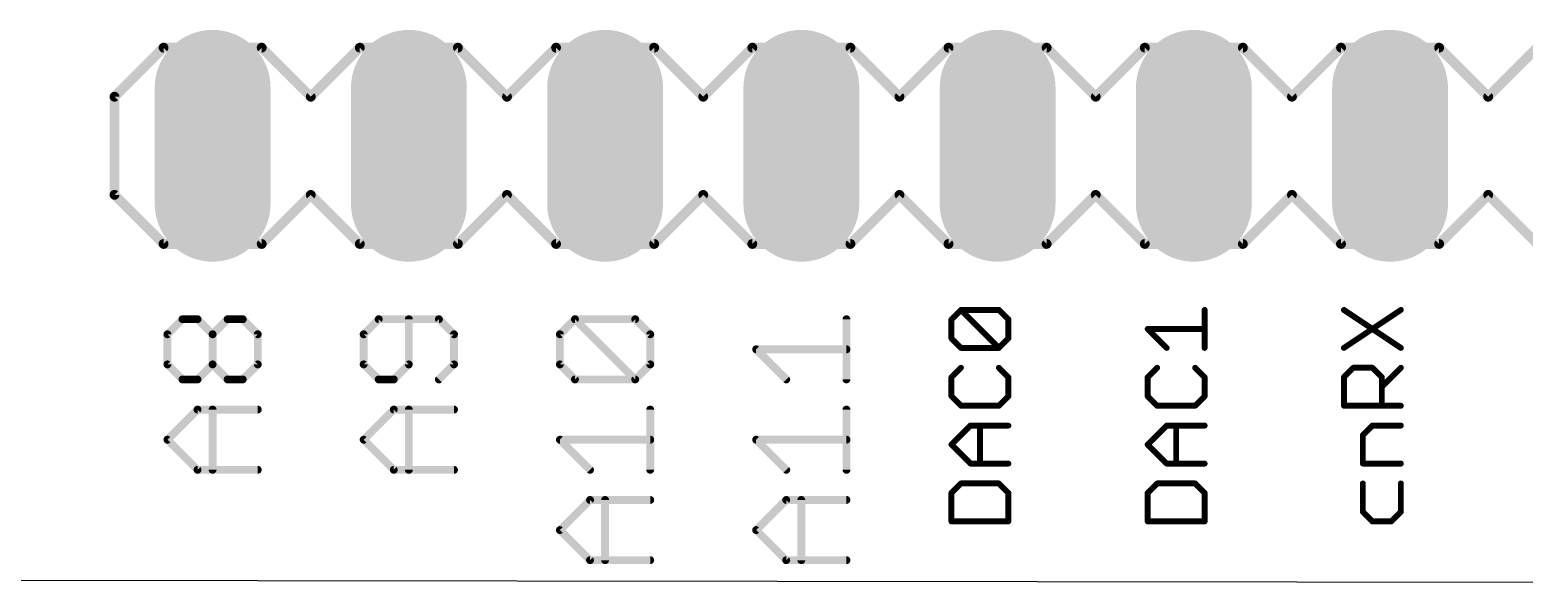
# Model space of a CAD drawing. Extents: x 6 to 93.4, y 7 to 66.
# Drawn here: x 62.4 to 81.75, y 7.04 to 14.2 of the extents above; entities that cross this region are included whole.
import ezdxf

# ---------------------------------------------------------------- set-up
doc = ezdxf.new("R2010")
doc.units = 0
for name, color, linetype in [('17', 82, 'CONTINUOUS'), ('20', 7, 'CONTINUOUS'), ('21', 7, 'CONTINUOUS')]:
    doc.layers.add(name, color=color, linetype=linetype)

# ---------------------------------------------------------------- blocks, each defined once
blk = doc.blocks.new('RECT')
blk.add_solid([(-0.5, -0.5), (0.5, -0.5), (-0.5, 0.5), (0.5, 0.5)])
blk = doc.blocks.new('LONGP100')
at = {"const_width": 1}
blk.add_lwpolyline([(-0.5, 0), (0.5, 0)], dxfattribs=at)
at = {"const_width": 0.5}
for points in [[(-0.5, 0.25, 1), (-0.5, -0.25)], [(0.5, -0.25, 1), (0.5, 0.25)]]:
    blk.add_lwpolyline(points, format="xyb", dxfattribs=at)

msp = doc.modelspace()

# ---------------------------------------------------------------- linework, layer by layer
at = {"layer": '20'}
msp.add_line((5.952, 7.147), (93.354, 7.041), dxfattribs=at)
at = {"layer": '21'}
for points, const_width in [([(63.5, 13.335), (64.135, 13.97)], 0.127), ([(64.135, 13.97), (65.405, 13.97)], 0.127), ([(65.405, 13.97), (66.04, 13.335)], 0.127), ([(66.04, 13.335), (66.675, 13.97)], 0.127), ([(66.675, 13.97), (67.945, 13.97)], 0.127), ([(67.945, 13.97), (68.58, 13.335)], 0.127), ([(68.58, 13.335), (69.215, 13.97)], 0.127), ([(69.215, 13.97), (70.485, 13.97)], 0.127), ([(70.485, 13.97), (71.12, 13.335)], 0.127), ([(71.12, 13.335), (71.755, 13.97)], 0.127), ([(71.755, 13.97), (73.025, 13.97)], 0.127), ([(73.025, 13.97), (73.66, 13.335)], 0.127), ([(73.66, 13.335), (74.295, 13.97)], 0.127), ([(74.295, 13.97), (75.565, 13.97)], 0.127), ([(75.565, 13.97), (76.2, 13.335)], 0.127), ([(76.2, 13.335), (76.835, 13.97)], 0.127), ([(76.835, 13.97), (78.105, 13.97)], 0.127), ([(78.105, 13.97), (78.74, 13.335)], 0.127), ([(78.74, 13.335), (79.375, 13.97)], 0.127), ([(79.375, 13.97), (80.645, 13.97)], 0.127), ([(80.645, 13.97), (81.28, 13.335)], 0.127), ([(81.28, 13.335), (81.915, 13.97)], 0.127), ([(63.5, 12.065), (63.5, 13.335)], 0.127), ([(64.135, 11.43), (63.5, 12.065)], 0.127), ([(66.04, 12.065), (65.405, 11.43)], 0.127), ([(66.675, 11.43), (66.04, 12.065)], 0.127), ([(68.58, 12.065), (67.945, 11.43)], 0.127), ([(69.215, 11.43), (68.58, 12.065)], 0.127), ([(71.12, 12.065), (70.485, 11.43)], 0.127), ([(71.755, 11.43), (71.12, 12.065)], 0.127), ([(73.66, 12.065), (73.025, 11.43)], 0.127), ([(74.295, 11.43), (73.66, 12.065)], 0.127), ([(76.2, 12.065), (75.565, 11.43)], 0.127), ([(76.835, 11.43), (76.2, 12.065)], 0.127), ([(78.74, 12.065), (78.105, 11.43)], 0.127), ([(79.375, 11.43), (78.74, 12.065)], 0.127), ([(81.28, 12.065), (80.645, 11.43)], 0.127), ([(81.915, 11.43), (81.28, 12.065)], 0.127), ([(65.405, 11.43), (64.135, 11.43)], 0.127), ([(67.945, 11.43), (66.675, 11.43)], 0.127), ([(70.485, 11.43), (69.215, 11.43)], 0.127), ([(73.025, 11.43), (71.755, 11.43)], 0.127), ([(75.565, 11.43), (74.295, 11.43)], 0.127), ([(78.105, 11.43), (76.835, 11.43)], 0.127), ([(80.645, 11.43), (79.375, 11.43)], 0.127), ([(64.1848, 10.2611), (64.3797, 10.456)], 0.1016), ([(64.3797, 10.456), (64.5746, 10.456)], 0.1016), ([(64.5746, 10.456), (64.7695, 10.2611)], 0.1016), ([(64.7695, 10.2611), (64.9644, 10.456)], 0.1016), ([(64.9644, 10.456), (65.1593, 10.456)], 0.1016), ([(65.1593, 10.456), (65.3542, 10.2611)], 0.1016), ([(66.9197, 10.456), (66.7248, 10.2611)], 0.1016), ([(67.6993, 10.456), (66.9197, 10.456)], 0.1016), ([(67.3095, 9.8713), (67.3095, 10.456)], 0.1016), ([(67.8942, 10.2611), (67.6993, 10.456)], 0.1016), ([(69.2648, 10.2611), (69.4597, 10.456)], 0.1016), ([(69.4597, 10.456), (70.2393, 10.456)], 0.1016), ([(70.2393, 9.6764), (69.4597, 10.456)], 0.1016), ([(70.2393, 10.456), (70.4342, 10.2611)], 0.1016), ([(72.9742, 9.6764), (72.9742, 10.456)], 0.1016), ([(74.3325, 10.4533), (74.4553, 10.5762)], 0.0762), ([(74.3325, 10.2076), (74.3325, 10.4533)], 0.0762), ([(74.4553, 10.5762), (74.9468, 10.5762)], 0.0762), ([(74.9468, 10.0847), (74.4553, 10.5762)], 0.0762), ([(74.9468, 10.5762), (75.0697, 10.4533)], 0.0762), ([(75.0697, 10.4533), (75.0697, 10.2076)], 0.0762), ([(77.6097, 10.0847), (77.6097, 10.5762)], 0.0762), ([(79.4125, 10.0847), (80.1497, 10.5762)], 0.0762), ([(79.4125, 10.5762), (80.1497, 10.0847)], 0.0762), ([(64.1848, 9.8713), (64.1848, 10.2611)], 0.1016), ([(64.7695, 9.8713), (64.7695, 10.2611)], 0.1016), ([(65.3542, 10.2611), (65.3542, 9.8713)], 0.1016), ([(66.7248, 10.2611), (66.7248, 9.8713)], 0.1016), ([(67.8942, 9.8713), (67.8942, 10.2611)], 0.1016), ([(69.2648, 9.8713), (69.2648, 10.2611)], 0.1016), ([(70.4342, 10.2611), (70.4342, 9.8713)], 0.1016), ([(77.1182, 10.0847), (76.8725, 10.3304)], 0.0762), ([(76.8725, 10.3304), (77.6097, 10.3304)], 0.0762), ([(72.1946, 9.6764), (71.8048, 10.0662)], 0.1016), ([(71.8048, 10.0662), (72.9742, 10.0662)], 0.1016), ([(74.4553, 10.0847), (74.3325, 10.2076)], 0.0762), ([(74.9468, 10.0847), (74.4553, 10.0847)], 0.0762), ([(75.0697, 10.2076), (74.9468, 10.0847)], 0.0762), ([(64.3797, 9.6764), (64.1848, 9.8713)], 0.1016), ([(64.7695, 9.8713), (64.5746, 9.6764)], 0.1016), ([(64.9644, 9.6764), (64.7695, 9.8713)], 0.1016), ([(65.3542, 9.8713), (65.1593, 9.6764)], 0.1016), ([(66.7248, 9.8713), (66.9197, 9.6764)], 0.1016), ([(67.1146, 9.6764), (67.3095, 9.8713)], 0.1016), ([(67.6993, 9.6764), (67.8942, 9.8713)], 0.1016), ([(69.4597, 9.6764), (69.2648, 9.8713)], 0.1016), ([(70.4342, 9.8713), (70.2393, 9.6764)], 0.1016), ([(74.4553, 9.8278), (74.3325, 9.7049)], 0.0762), ([(75.0697, 9.7049), (74.9468, 9.8278)], 0.0762), ([(76.9953, 9.8278), (76.8725, 9.7049)], 0.0762), ([(77.6097, 9.7049), (77.4868, 9.8278)], 0.0762), ([(79.4125, 9.7049), (79.5353, 9.8278)], 0.0762), ([(79.5353, 9.8278), (79.7811, 9.8278)], 0.0762), ([(79.7811, 9.8278), (79.904, 9.7049)], 0.0762), ([(79.904, 9.582), (80.1497, 9.8278)], 0.0762), ([(64.5746, 9.6764), (64.3797, 9.6764)], 0.1016), ([(65.1593, 9.6764), (64.9644, 9.6764)], 0.1016), ([(66.9197, 9.6764), (67.1146, 9.6764)], 0.1016), ([(70.2393, 9.6764), (69.4597, 9.6764)], 0.1016), ([(74.3325, 9.7049), (74.3325, 9.4591)], 0.0762), ([(75.0697, 9.4591), (75.0697, 9.7049)], 0.0762), ([(76.8725, 9.7049), (76.8725, 9.4591)], 0.0762), ([(77.6097, 9.4591), (77.6097, 9.7049)], 0.0762), ([(79.4125, 9.3363), (79.4125, 9.7049)], 0.0762), ([(79.904, 9.7049), (79.904, 9.3363)], 0.0762), ([(74.3325, 9.4591), (74.4553, 9.3363)], 0.0762), ([(74.9468, 9.3363), (75.0697, 9.4591)], 0.0762), ([(76.8725, 9.4591), (76.9953, 9.3363)], 0.0762), ([(77.4868, 9.3363), (77.6097, 9.4591)], 0.0762), ([(64.1848, 8.8968), (64.5746, 9.2866)], 0.1016), ([(64.5746, 9.2866), (65.3542, 9.2866)], 0.1016), ([(64.7695, 8.507), (64.7695, 9.2866)], 0.1016), ([(66.7248, 8.8968), (67.1146, 9.2866)], 0.1016), ([(67.1146, 9.2866), (67.8942, 9.2866)], 0.1016), ([(67.3095, 8.507), (67.3095, 9.2866)], 0.1016), ([(70.4342, 8.507), (70.4342, 9.2866)], 0.1016), ([(72.9742, 8.507), (72.9742, 9.2866)], 0.1016), ([(74.4553, 9.3363), (74.9468, 9.3363)], 0.0762), ([(76.9953, 9.3363), (77.4868, 9.3363)], 0.0762), ([(80.1497, 9.3363), (79.4125, 9.3363)], 0.0762), ([(74.3325, 8.8336), (74.5782, 9.0793)], 0.0762), ([(74.5782, 9.0793), (75.0697, 9.0793)], 0.0762), ([(74.7011, 8.5879), (74.7011, 9.0793)], 0.0762), ([(76.8725, 8.8336), (77.1182, 9.0793)], 0.0762), ([(77.1182, 9.0793), (77.6097, 9.0793)], 0.0762), ([(77.2411, 8.5879), (77.2411, 9.0793)], 0.0762), ([(79.6582, 8.9565), (79.7811, 9.0793)], 0.0762), ([(79.7811, 9.0793), (80.1497, 9.0793)], 0.0762), ([(64.5746, 8.507), (64.1848, 8.8968)], 0.1016), ([(67.1146, 8.507), (66.7248, 8.8968)], 0.1016), ([(69.6546, 8.507), (69.2648, 8.8968)], 0.1016), ([(69.2648, 8.8968), (70.4342, 8.8968)], 0.1016), ([(72.1946, 8.507), (71.8048, 8.8968)], 0.1016), ([(71.8048, 8.8968), (72.9742, 8.8968)], 0.1016), ([(79.6582, 8.5879), (79.6582, 8.9565)], 0.0762), ([(74.5782, 8.5879), (74.3325, 8.8336)], 0.0762), ([(77.1182, 8.5879), (76.8725, 8.8336)], 0.0762), ([(65.3542, 8.507), (64.5746, 8.507)], 0.1016), ([(67.8942, 8.507), (67.1146, 8.507)], 0.1016), ([(75.0697, 8.5879), (74.5782, 8.5879)], 0.0762), ([(77.6097, 8.5879), (77.1182, 8.5879)], 0.0762), ([(80.1497, 8.5879), (79.6582, 8.5879)], 0.0762), ([(74.4553, 8.3309), (74.3325, 8.2081)], 0.0762), ([(74.9468, 8.3309), (74.4553, 8.3309)], 0.0762), ([(75.0697, 8.2081), (74.9468, 8.3309)], 0.0762), ([(76.9953, 8.3309), (76.8725, 8.2081)], 0.0762), ([(77.4868, 8.3309), (76.9953, 8.3309)], 0.0762), ([(77.6097, 8.2081), (77.4868, 8.3309)], 0.0762), ([(79.6582, 8.3309), (79.6582, 7.9623)], 0.0762), ([(80.1497, 7.9623), (80.1497, 8.3309)], 0.0762), ([(69.2648, 7.7274), (69.6546, 8.1172)], 0.1016), ([(69.6546, 8.1172), (70.4342, 8.1172)], 0.1016), ([(69.8495, 7.3376), (69.8495, 8.1172)], 0.1016), ([(71.8048, 7.7274), (72.1946, 8.1172)], 0.1016), ([(72.1946, 8.1172), (72.9742, 8.1172)], 0.1016), ([(72.3895, 7.3376), (72.3895, 8.1172)], 0.1016), ([(74.3325, 8.2081), (74.3325, 7.8394)], 0.0762), ([(75.0697, 7.8394), (75.0697, 8.2081)], 0.0762), ([(76.8725, 8.2081), (76.8725, 7.8394)], 0.0762), ([(77.6097, 7.8394), (77.6097, 8.2081)], 0.0762), ([(79.6582, 7.9623), (79.7811, 7.8394)], 0.0762), ([(80.0268, 7.8394), (80.1497, 7.9623)], 0.0762), ([(69.6546, 7.3376), (69.2648, 7.7274)], 0.1016), ([(72.1946, 7.3376), (71.8048, 7.7274)], 0.1016), ([(74.3325, 7.8394), (75.0697, 7.8394)], 0.0762), ([(76.8725, 7.8394), (77.6097, 7.8394)], 0.0762), ([(79.7811, 7.8394), (80.0268, 7.8394)], 0.0762), ([(70.4342, 7.3376), (69.6546, 7.3376)], 0.1016), ([(72.9742, 7.3376), (72.1946, 7.3376)], 0.1016)]:
    msp.add_lwpolyline(points, dxfattribs=dict(at, const_width=const_width))
for points, const_width in [([(64.135, 14.0018, 1), (64.135, 13.9383)], 0.0635), ([(64.1575, 13.9475, 1), (64.1125, 13.9925)], 0.0635), ([(65.4275, 13.9925, 1), (65.3825, 13.9475)], 0.0635), ([(65.405, 13.9383, 1), (65.405, 14.0018)], 0.0635), ([(66.675, 14.0018, 1), (66.675, 13.9383)], 0.0635), ([(66.6975, 13.9475, 1), (66.6525, 13.9925)], 0.0635), ([(67.9675, 13.9925, 1), (67.9225, 13.9475)], 0.0635), ([(67.945, 13.9383, 1), (67.945, 14.0018)], 0.0635), ([(69.215, 14.0018, 1), (69.215, 13.9383)], 0.0635), ([(69.2375, 13.9475, 1), (69.1925, 13.9925)], 0.0635), ([(70.5075, 13.9925, 1), (70.4625, 13.9475)], 0.0635), ([(70.485, 13.9383, 1), (70.485, 14.0018)], 0.0635), ([(71.755, 14.0018, 1), (71.755, 13.9383)], 0.0635), ([(71.7775, 13.9475, 1), (71.7325, 13.9925)], 0.0635), ([(73.0475, 13.9925, 1), (73.0025, 13.9475)], 0.0635), ([(73.025, 13.9383, 1), (73.025, 14.0018)], 0.0635), ([(74.295, 14.0018, 1), (74.295, 13.9383)], 0.0635), ([(74.3175, 13.9475, 1), (74.2725, 13.9925)], 0.0635), ([(75.5875, 13.9925, 1), (75.5425, 13.9475)], 0.0635), ([(75.565, 13.9383, 1), (75.565, 14.0018)], 0.0635), ([(76.835, 14.0018, 1), (76.835, 13.9383)], 0.0635), ([(76.8575, 13.9475, 1), (76.8125, 13.9925)], 0.0635), ([(78.1275, 13.9925, 1), (78.0825, 13.9475)], 0.0635), ([(78.105, 13.9383, 1), (78.105, 14.0018)], 0.0635), ([(79.375, 14.0018, 1), (79.375, 13.9383)], 0.0635), ([(79.3975, 13.9475, 1), (79.3525, 13.9925)], 0.0635), ([(80.6675, 13.9925, 1), (80.6225, 13.9475)], 0.0635), ([(80.645, 13.9383, 1), (80.645, 14.0018)], 0.0635), ([(63.4775, 13.3575, 1), (63.5225, 13.3125)], 0.0635), ([(63.5318, 13.335, 1), (63.4682, 13.335)], 0.0635), ([(66.0175, 13.3575, 1), (66.0625, 13.3125)], 0.0635), ([(66.0175, 13.3125, 1), (66.0625, 13.3575)], 0.0635), ([(68.5575, 13.3575, 1), (68.6025, 13.3125)], 0.0635), ([(68.5575, 13.3125, 1), (68.6025, 13.3575)], 0.0635), ([(71.0975, 13.3575, 1), (71.1425, 13.3125)], 0.0635), ([(71.0975, 13.3125, 1), (71.1425, 13.3575)], 0.0635), ([(73.6375, 13.3575, 1), (73.6825, 13.3125)], 0.0635), ([(73.6375, 13.3125, 1), (73.6825, 13.3575)], 0.0635), ([(76.1775, 13.3575, 1), (76.2225, 13.3125)], 0.0635), ([(76.1775, 13.3125, 1), (76.2225, 13.3575)], 0.0635), ([(78.7175, 13.3575, 1), (78.7625, 13.3125)], 0.0635), ([(78.7175, 13.3125, 1), (78.7625, 13.3575)], 0.0635), ([(81.2575, 13.3575, 1), (81.3025, 13.3125)], 0.0635), ([(81.2575, 13.3125, 1), (81.3025, 13.3575)], 0.0635), ([(63.5225, 12.0875, 1), (63.4775, 12.0425)], 0.0635), ([(63.4682, 12.065, 1), (63.5318, 12.065)], 0.0635), ([(66.0625, 12.0875, 1), (66.0175, 12.0425)], 0.0635), ([(66.0625, 12.0425, 1), (66.0175, 12.0875)], 0.0635), ([(68.6025, 12.0875, 1), (68.5575, 12.0425)], 0.0635), ([(68.6025, 12.0425, 1), (68.5575, 12.0875)], 0.0635), ([(71.1425, 12.0875, 1), (71.0975, 12.0425)], 0.0635), ([(71.1425, 12.0425, 1), (71.0975, 12.0875)], 0.0635), ([(73.6825, 12.0875, 1), (73.6375, 12.0425)], 0.0635), ([(73.6825, 12.0425, 1), (73.6375, 12.0875)], 0.0635), ([(76.2225, 12.0875, 1), (76.1775, 12.0425)], 0.0635), ([(76.2225, 12.0425, 1), (76.1775, 12.0875)], 0.0635), ([(78.7625, 12.0875, 1), (78.7175, 12.0425)], 0.0635), ([(78.7625, 12.0425, 1), (78.7175, 12.0875)], 0.0635), ([(81.3025, 12.0875, 1), (81.2575, 12.0425)], 0.0635), ([(81.3025, 12.0425, 1), (81.2575, 12.0875)], 0.0635), ([(64.135, 11.4618, 1), (64.135, 11.3982)], 0.0635), ([(64.1125, 11.4075, 1), (64.1575, 11.4525)], 0.0635), ([(65.3825, 11.4525, 1), (65.4275, 11.4075)], 0.0635), ([(65.405, 11.3982, 1), (65.405, 11.4618)], 0.0635), ([(66.675, 11.4618, 1), (66.675, 11.3982)], 0.0635), ([(66.6525, 11.4075, 1), (66.6975, 11.4525)], 0.0635), ([(67.9225, 11.4525, 1), (67.9675, 11.4075)], 0.0635), ([(67.945, 11.3982, 1), (67.945, 11.4618)], 0.0635), ([(69.215, 11.4618, 1), (69.215, 11.3982)], 0.0635), ([(69.1925, 11.4075, 1), (69.2375, 11.4525)], 0.0635), ([(70.4625, 11.4525, 1), (70.5075, 11.4075)], 0.0635), ([(70.485, 11.3982, 1), (70.485, 11.4618)], 0.0635), ([(71.755, 11.4618, 1), (71.755, 11.3982)], 0.0635), ([(71.7325, 11.4075, 1), (71.7775, 11.4525)], 0.0635), ([(73.0025, 11.4525, 1), (73.0475, 11.4075)], 0.0635), ([(73.025, 11.3982, 1), (73.025, 11.4618)], 0.0635), ([(74.295, 11.4618, 1), (74.295, 11.3982)], 0.0635), ([(74.2725, 11.4075, 1), (74.3175, 11.4525)], 0.0635), ([(75.5425, 11.4525, 1), (75.5875, 11.4075)], 0.0635), ([(75.565, 11.3982, 1), (75.565, 11.4618)], 0.0635), ([(76.835, 11.4618, 1), (76.835, 11.3982)], 0.0635), ([(76.8125, 11.4075, 1), (76.8575, 11.4525)], 0.0635), ([(78.0825, 11.4525, 1), (78.1275, 11.4075)], 0.0635), ([(78.105, 11.3982, 1), (78.105, 11.4618)], 0.0635), ([(79.375, 11.4618, 1), (79.375, 11.3982)], 0.0635), ([(79.3525, 11.4075, 1), (79.3975, 11.4525)], 0.0635), ([(80.6225, 11.4525, 1), (80.6675, 11.4075)], 0.0635), ([(80.645, 11.3982, 1), (80.645, 11.4618)], 0.0635), ([(64.3797, 10.4814, 1), (64.3797, 10.4306)], 0.0508), ([(64.3977, 10.438, 1), (64.3617, 10.474)], 0.0508), ([(64.5926, 10.474, 1), (64.5566, 10.438)], 0.0508), ([(64.5746, 10.4306, 1), (64.5746, 10.4814)], 0.0508), ([(64.9644, 10.4814, 1), (64.9644, 10.4306)], 0.0508), ([(64.9824, 10.438, 1), (64.9464, 10.474)], 0.0508), ([(65.1773, 10.474, 1), (65.1413, 10.438)], 0.0508), ([(65.1593, 10.4306, 1), (65.1593, 10.4814)], 0.0508), ([(66.9197, 10.4814, 1), (66.9197, 10.4306)], 0.0508), ([(66.9377, 10.438, 1), (66.9017, 10.474)], 0.0508), ([(67.3349, 10.456, 1), (67.2841, 10.456)], 0.0508), ([(67.7173, 10.474, 1), (67.6813, 10.438)], 0.0508), ([(67.6993, 10.4306, 1), (67.6993, 10.4814)], 0.0508), ([(69.4777, 10.474, 1), (69.4417, 10.438)], 0.0508), ([(69.4597, 10.4814, 1), (69.4597, 10.4306)], 0.0508), ([(69.4777, 10.438, 1), (69.4417, 10.474)], 0.0508), ([(70.2573, 10.474, 1), (70.2213, 10.438)], 0.0508), ([(70.2393, 10.4306, 1), (70.2393, 10.4814)], 0.0508), ([(72.9996, 10.456, 1), (72.9488, 10.456)], 0.0508), ([(74.319, 10.4668, 1), (74.3459, 10.4398)], 0.0381), ([(74.3515, 10.4533, 1), (74.3134, 10.4533)], 0.0381), ([(74.4553, 10.5952, 1), (74.4553, 10.5571)], 0.0381), ([(74.4688, 10.5896, 1), (74.4419, 10.5627)], 0.0381), ([(74.4688, 10.5627, 1), (74.4419, 10.5896)], 0.0381), ([(74.9603, 10.5896, 1), (74.9334, 10.5627)], 0.0381), ([(74.9468, 10.5571, 1), (74.9468, 10.5952)], 0.0381), ([(75.0887, 10.4533, 1), (75.0507, 10.4533)], 0.0381), ([(75.0562, 10.4398, 1), (75.0832, 10.4668)], 0.0381), ([(77.6287, 10.5762, 1), (77.5907, 10.5762)], 0.0381), ([(79.423, 10.592, 1), (79.4019, 10.5603)], 0.0381), ([(80.1603, 10.5603, 1), (80.1391, 10.592)], 0.0381), ([(64.1668, 10.2791, 1), (64.2028, 10.2431)], 0.0508), ([(64.2102, 10.2611, 1), (64.1594, 10.2611)], 0.0508), ([(64.7515, 10.2791, 1), (64.7875, 10.2431)], 0.0508), ([(64.7949, 10.2611, 1), (64.7441, 10.2611)], 0.0508), ([(64.7515, 10.2431, 1), (64.7875, 10.2791)], 0.0508), ([(65.3796, 10.2611, 1), (65.3288, 10.2611)], 0.0508), ([(65.3362, 10.2431, 1), (65.3722, 10.2791)], 0.0508), ([(66.7068, 10.2791, 1), (66.7428, 10.2431)], 0.0508), ([(66.7502, 10.2611, 1), (66.6994, 10.2611)], 0.0508), ([(67.9196, 10.2611, 1), (67.8688, 10.2611)], 0.0508), ([(67.8762, 10.2431, 1), (67.9122, 10.2791)], 0.0508), ([(69.2468, 10.2791, 1), (69.2828, 10.2431)], 0.0508), ([(69.2902, 10.2611, 1), (69.2394, 10.2611)], 0.0508), ([(70.4596, 10.2611, 1), (70.4088, 10.2611)], 0.0508), ([(70.4162, 10.2431, 1), (70.4522, 10.2791)], 0.0508), ([(76.8725, 10.3495, 1), (76.8725, 10.3114)], 0.0381), ([(76.8859, 10.3439, 1), (76.859, 10.317)], 0.0381), ([(77.6097, 10.3114, 1), (77.6097, 10.3495)], 0.0381), ([(71.8228, 10.0842, 1), (71.7868, 10.0482)], 0.0508), ([(71.8048, 10.0916, 1), (71.8048, 10.0408)], 0.0508), ([(72.9742, 10.0408, 1), (72.9742, 10.0916)], 0.0508), ([(74.3459, 10.221, 1), (74.319, 10.1941)], 0.0381), ([(74.3134, 10.2076, 1), (74.3515, 10.2076)], 0.0381), ([(74.4553, 10.1037, 1), (74.4553, 10.0656)], 0.0381), ([(74.4419, 10.0712, 1), (74.4688, 10.0982)], 0.0381), ([(74.9334, 10.0982, 1), (74.9603, 10.0712)], 0.0381), ([(74.9334, 10.0712, 1), (74.9603, 10.0982)], 0.0381), ([(74.9468, 10.0656, 1), (74.9468, 10.1037)], 0.0381), ([(75.0507, 10.2076, 1), (75.0887, 10.2076)], 0.0381), ([(75.0832, 10.1941, 1), (75.0562, 10.221)], 0.0381), ([(77.1047, 10.0712, 1), (77.1317, 10.0982)], 0.0381), ([(77.5907, 10.0847, 1), (77.6287, 10.0847)], 0.0381), ([(79.4019, 10.1005, 1), (79.423, 10.0688)], 0.0381), ([(80.1391, 10.0688, 1), (80.1603, 10.1005)], 0.0381), ([(64.2028, 9.8893, 1), (64.1668, 9.8533)], 0.0508), ([(64.1594, 9.8713, 1), (64.2102, 9.8713)], 0.0508), ([(64.7875, 9.8893, 1), (64.7515, 9.8533)], 0.0508), ([(64.7441, 9.8713, 1), (64.7949, 9.8713)], 0.0508), ([(64.7875, 9.8533, 1), (64.7515, 9.8893)], 0.0508), ([(65.3288, 9.8713, 1), (65.3796, 9.8713)], 0.0508), ([(65.3722, 9.8533, 1), (65.3362, 9.8893)], 0.0508), ([(66.7428, 9.8893, 1), (66.7068, 9.8533)], 0.0508), ([(66.6994, 9.8713, 1), (66.7502, 9.8713)], 0.0508), ([(67.2841, 9.8713, 1), (67.3349, 9.8713)], 0.0508), ([(67.3275, 9.8533, 1), (67.2915, 9.8893)], 0.0508), ([(67.8688, 9.8713, 1), (67.9196, 9.8713)], 0.0508), ([(67.9122, 9.8533, 1), (67.8762, 9.8893)], 0.0508), ([(69.2828, 9.8893, 1), (69.2468, 9.8533)], 0.0508), ([(69.2394, 9.8713, 1), (69.2902, 9.8713)], 0.0508), ([(70.4088, 9.8713, 1), (70.4596, 9.8713)], 0.0508), ([(70.4522, 9.8533, 1), (70.4162, 9.8893)], 0.0508), ([(74.4688, 9.8143, 1), (74.4419, 9.8412)], 0.0381), ([(74.9603, 9.8412, 1), (74.9334, 9.8143)], 0.0381), ([(77.0088, 9.8143, 1), (76.9819, 9.8412)], 0.0381), ([(77.5003, 9.8412, 1), (77.4734, 9.8143)], 0.0381), ([(79.5353, 9.8468, 1), (79.5353, 9.8087)], 0.0381), ([(79.5488, 9.8143, 1), (79.5219, 9.8412)], 0.0381), ([(79.7946, 9.8412, 1), (79.7676, 9.8143)], 0.0381), ([(79.7811, 9.8087, 1), (79.7811, 9.8468)], 0.0381), ([(80.1632, 9.8143, 1), (80.1362, 9.8412)], 0.0381), ([(64.3797, 9.7018, 1), (64.3797, 9.651)], 0.0508), ([(64.3617, 9.6584, 1), (64.3977, 9.6944)], 0.0508), ([(64.5566, 9.6944, 1), (64.5926, 9.6584)], 0.0508), ([(64.5746, 9.651, 1), (64.5746, 9.7018)], 0.0508), ([(64.9644, 9.7018, 1), (64.9644, 9.651)], 0.0508), ([(64.9464, 9.6584, 1), (64.9824, 9.6944)], 0.0508), ([(65.1413, 9.6944, 1), (65.1773, 9.6584)], 0.0508), ([(65.1593, 9.651, 1), (65.1593, 9.7018)], 0.0508), ([(66.9197, 9.7018, 1), (66.9197, 9.651)], 0.0508), ([(66.9017, 9.6584, 1), (66.9377, 9.6944)], 0.0508), ([(67.0966, 9.6944, 1), (67.1326, 9.6584)], 0.0508), ([(67.1146, 9.651, 1), (67.1146, 9.7018)], 0.0508), ([(67.6813, 9.6944, 1), (67.7173, 9.6584)], 0.0508), ([(69.4597, 9.7018, 1), (69.4597, 9.651)], 0.0508), ([(69.4417, 9.6584, 1), (69.4777, 9.6944)], 0.0508), ([(70.2213, 9.6944, 1), (70.2573, 9.6584)], 0.0508), ([(70.2213, 9.6584, 1), (70.2573, 9.6944)], 0.0508), ([(70.2393, 9.651, 1), (70.2393, 9.7018)], 0.0508), ([(72.1766, 9.6584, 1), (72.2126, 9.6944)], 0.0508), ([(72.9488, 9.6764, 1), (72.9996, 9.6764)], 0.0508), ([(74.319, 9.7184, 1), (74.3459, 9.6914)], 0.0381), ([(74.3515, 9.7049, 1), (74.3134, 9.7049)], 0.0381), ([(75.0887, 9.7049, 1), (75.0507, 9.7049)], 0.0381), ([(75.0562, 9.6914, 1), (75.0832, 9.7184)], 0.0381), ([(76.859, 9.7184, 1), (76.8859, 9.6914)], 0.0381), ([(76.8915, 9.7049, 1), (76.8534, 9.7049)], 0.0381), ([(77.6287, 9.7049, 1), (77.5907, 9.7049)], 0.0381), ([(77.5962, 9.6914, 1), (77.6232, 9.7184)], 0.0381), ([(79.399, 9.7184, 1), (79.4259, 9.6914)], 0.0381), ([(79.4315, 9.7049, 1), (79.3934, 9.7049)], 0.0381), ([(79.923, 9.7049, 1), (79.8849, 9.7049)], 0.0381), ([(79.8905, 9.6914, 1), (79.9174, 9.7184)], 0.0381), ([(74.3459, 9.4726, 1), (74.319, 9.4457)], 0.0381), ([(74.3134, 9.4591, 1), (74.3515, 9.4591)], 0.0381), ([(75.0507, 9.4591, 1), (75.0887, 9.4591)], 0.0381), ([(75.0832, 9.4457, 1), (75.0562, 9.4726)], 0.0381), ([(76.8859, 9.4726, 1), (76.859, 9.4457)], 0.0381), ([(76.8534, 9.4591, 1), (76.8915, 9.4591)], 0.0381), ([(77.5907, 9.4591, 1), (77.6287, 9.4591)], 0.0381), ([(77.6232, 9.4457, 1), (77.5962, 9.4726)], 0.0381), ([(79.8905, 9.5955, 1), (79.9174, 9.5685)], 0.0381), ([(64.5746, 9.312, 1), (64.5746, 9.2612)], 0.0508), ([(64.5926, 9.2686, 1), (64.5566, 9.3046)], 0.0508), ([(64.7949, 9.2866, 1), (64.7441, 9.2866)], 0.0508), ([(65.3542, 9.2612, 1), (65.3542, 9.312)], 0.0508), ([(67.1146, 9.312, 1), (67.1146, 9.2612)], 0.0508), ([(67.1326, 9.2686, 1), (67.0966, 9.3046)], 0.0508), ([(67.3349, 9.2866, 1), (67.2841, 9.2866)], 0.0508), ([(67.8942, 9.2612, 1), (67.8942, 9.312)], 0.0508), ([(70.4596, 9.2866, 1), (70.4088, 9.2866)], 0.0508), ([(72.9996, 9.2866, 1), (72.9488, 9.2866)], 0.0508), ([(74.4553, 9.3553, 1), (74.4553, 9.3172)], 0.0381), ([(74.4419, 9.3228, 1), (74.4688, 9.3497)], 0.0381), ([(74.9334, 9.3497, 1), (74.9603, 9.3228)], 0.0381), ([(74.9468, 9.3172, 1), (74.9468, 9.3553)], 0.0381), ([(76.9953, 9.3553, 1), (76.9953, 9.3172)], 0.0381), ([(76.9819, 9.3228, 1), (77.0088, 9.3497)], 0.0381), ([(77.4734, 9.3497, 1), (77.5003, 9.3228)], 0.0381), ([(77.4868, 9.3172, 1), (77.4868, 9.3553)], 0.0381), ([(79.4125, 9.3553, 1), (79.4125, 9.3172)], 0.0381), ([(79.3934, 9.3363, 1), (79.4315, 9.3363)], 0.0381), ([(79.8849, 9.3363, 1), (79.923, 9.3363)], 0.0381), ([(80.1497, 9.3172, 1), (80.1497, 9.3553)], 0.0381), ([(74.5782, 9.0984, 1), (74.5782, 9.0603)], 0.0381), ([(74.5917, 9.0659, 1), (74.5647, 9.0928)], 0.0381), ([(74.7201, 9.0793, 1), (74.682, 9.0793)], 0.0381), ([(75.0697, 9.0603, 1), (75.0697, 9.0984)], 0.0381), ([(77.1182, 9.0984, 1), (77.1182, 9.0603)], 0.0381), ([(77.1317, 9.0659, 1), (77.1047, 9.0928)], 0.0381), ([(77.2601, 9.0793, 1), (77.222, 9.0793)], 0.0381), ([(77.6097, 9.0603, 1), (77.6097, 9.0984)], 0.0381), ([(79.7811, 9.0984, 1), (79.7811, 9.0603)], 0.0381), ([(79.7946, 9.0659, 1), (79.7676, 9.0928)], 0.0381), ([(80.1497, 9.0603, 1), (80.1497, 9.0984)], 0.0381), ([(64.2028, 8.9148, 1), (64.1668, 8.8788)], 0.0508), ([(64.1668, 8.9148, 1), (64.2028, 8.8788)], 0.0508), ([(66.7428, 8.9148, 1), (66.7068, 8.8788)], 0.0508), ([(66.7068, 8.9148, 1), (66.7428, 8.8788)], 0.0508), ([(69.2828, 8.9148, 1), (69.2468, 8.8788)], 0.0508), ([(69.2648, 8.9222, 1), (69.2648, 8.8714)], 0.0508), ([(70.4342, 8.8714, 1), (70.4342, 8.9222)], 0.0508), ([(71.8228, 8.9148, 1), (71.7868, 8.8788)], 0.0508), ([(71.8048, 8.9222, 1), (71.8048, 8.8714)], 0.0508), ([(72.9742, 8.8714, 1), (72.9742, 8.9222)], 0.0508), ([(79.6447, 8.9699, 1), (79.6717, 8.943)], 0.0381), ([(79.6773, 8.9565, 1), (79.6392, 8.9565)], 0.0381), ([(74.3459, 8.8471, 1), (74.319, 8.8201)], 0.0381), ([(74.319, 8.8471, 1), (74.3459, 8.8201)], 0.0381), ([(76.8859, 8.8471, 1), (76.859, 8.8201)], 0.0381), ([(76.859, 8.8471, 1), (76.8859, 8.8201)], 0.0381), ([(64.5746, 8.5324, 1), (64.5746, 8.4816)], 0.0508), ([(64.5566, 8.489, 1), (64.5926, 8.525)], 0.0508), ([(64.7441, 8.507, 1), (64.7949, 8.507)], 0.0508), ([(65.3542, 8.4816, 1), (65.3542, 8.5324)], 0.0508), ([(67.1146, 8.5324, 1), (67.1146, 8.4816)], 0.0508), ([(67.0966, 8.489, 1), (67.1326, 8.525)], 0.0508), ([(67.2841, 8.507, 1), (67.3349, 8.507)], 0.0508), ([(67.8942, 8.4816, 1), (67.8942, 8.5324)], 0.0508), ([(69.6366, 8.489, 1), (69.6726, 8.525)], 0.0508), ([(70.4088, 8.507, 1), (70.4596, 8.507)], 0.0508), ([(72.1766, 8.489, 1), (72.2126, 8.525)], 0.0508), ([(72.9488, 8.507, 1), (72.9996, 8.507)], 0.0508), ([(74.5782, 8.6069, 1), (74.5782, 8.5688)], 0.0381), ([(74.5647, 8.5744, 1), (74.5917, 8.6013)], 0.0381), ([(74.682, 8.5879, 1), (74.7201, 8.5879)], 0.0381), ([(75.0697, 8.5688, 1), (75.0697, 8.6069)], 0.0381), ([(77.1182, 8.6069, 1), (77.1182, 8.5688)], 0.0381), ([(77.1047, 8.5744, 1), (77.1317, 8.6013)], 0.0381), ([(77.222, 8.5879, 1), (77.2601, 8.5879)], 0.0381), ([(77.6097, 8.5688, 1), (77.6097, 8.6069)], 0.0381), ([(79.6582, 8.6069, 1), (79.6582, 8.5688)], 0.0381), ([(79.6392, 8.5879, 1), (79.6773, 8.5879)], 0.0381), ([(80.1497, 8.5688, 1), (80.1497, 8.6069)], 0.0381), ([(74.4553, 8.35, 1), (74.4553, 8.3119)], 0.0381), ([(74.4688, 8.3175, 1), (74.4419, 8.3444)], 0.0381), ([(74.9603, 8.3444, 1), (74.9334, 8.3175)], 0.0381), ([(74.9468, 8.3119, 1), (74.9468, 8.35)], 0.0381), ([(76.9953, 8.35, 1), (76.9953, 8.3119)], 0.0381), ([(77.0088, 8.3175, 1), (76.9819, 8.3444)], 0.0381), ([(77.5003, 8.3444, 1), (77.4734, 8.3175)], 0.0381), ([(77.4868, 8.3119, 1), (77.4868, 8.35)], 0.0381), ([(79.6773, 8.3309, 1), (79.6392, 8.3309)], 0.0381), ([(80.1688, 8.3309, 1), (80.1307, 8.3309)], 0.0381), ([(69.6546, 8.1426, 1), (69.6546, 8.0918)], 0.0508), ([(69.6726, 8.0992, 1), (69.6366, 8.1352)], 0.0508), ([(69.8749, 8.1172, 1), (69.8241, 8.1172)], 0.0508), ([(70.4342, 8.0918, 1), (70.4342, 8.1426)], 0.0508), ([(72.1946, 8.1426, 1), (72.1946, 8.0918)], 0.0508), ([(72.2126, 8.0992, 1), (72.1766, 8.1352)], 0.0508), ([(72.4149, 8.1172, 1), (72.3641, 8.1172)], 0.0508), ([(72.9742, 8.0918, 1), (72.9742, 8.1426)], 0.0508), ([(74.3515, 8.2081, 1), (74.3134, 8.2081)], 0.0381), ([(74.319, 8.2215, 1), (74.3459, 8.1946)], 0.0381), ([(75.0887, 8.2081, 1), (75.0507, 8.2081)], 0.0381), ([(75.0562, 8.1946, 1), (75.0832, 8.2215)], 0.0381), ([(76.8915, 8.2081, 1), (76.8534, 8.2081)], 0.0381), ([(76.859, 8.2215, 1), (76.8859, 8.1946)], 0.0381), ([(77.6287, 8.2081, 1), (77.5907, 8.2081)], 0.0381), ([(77.5962, 8.1946, 1), (77.6232, 8.2215)], 0.0381), ([(79.6717, 7.9758, 1), (79.6447, 7.9488)], 0.0381), ([(79.6392, 7.9623, 1), (79.6773, 7.9623)], 0.0381), ([(80.1307, 7.9623, 1), (80.1688, 7.9623)], 0.0381), ([(80.1632, 7.9488, 1), (80.1362, 7.9758)], 0.0381), ([(69.2828, 7.7454, 1), (69.2468, 7.7094)], 0.0508), ([(69.2468, 7.7454, 1), (69.2828, 7.7094)], 0.0508), ([(71.8228, 7.7454, 1), (71.7868, 7.7094)], 0.0508), ([(71.7868, 7.7454, 1), (71.8228, 7.7094)], 0.0508), ([(74.3325, 7.8585, 1), (74.3325, 7.8204)], 0.0381), ([(74.3134, 7.8394, 1), (74.3515, 7.8394)], 0.0381), ([(75.0507, 7.8394, 1), (75.0887, 7.8394)], 0.0381), ([(75.0697, 7.8204, 1), (75.0697, 7.8585)], 0.0381), ([(76.8725, 7.8585, 1), (76.8725, 7.8204)], 0.0381), ([(76.8534, 7.8394, 1), (76.8915, 7.8394)], 0.0381), ([(77.5907, 7.8394, 1), (77.6287, 7.8394)], 0.0381), ([(77.6097, 7.8204, 1), (77.6097, 7.8585)], 0.0381), ([(79.7811, 7.8585, 1), (79.7811, 7.8204)], 0.0381), ([(79.7676, 7.826, 1), (79.7946, 7.8529)], 0.0381), ([(80.0134, 7.8529, 1), (80.0403, 7.826)], 0.0381), ([(80.0268, 7.8204, 1), (80.0268, 7.8585)], 0.0381), ([(69.6546, 7.363, 1), (69.6546, 7.3122)], 0.0508), ([(69.6366, 7.3196, 1), (69.6726, 7.3556)], 0.0508), ([(69.8241, 7.3376, 1), (69.8749, 7.3376)], 0.0508), ([(70.4342, 7.3122, 1), (70.4342, 7.363)], 0.0508), ([(72.1946, 7.363, 1), (72.1946, 7.3122)], 0.0508), ([(72.1766, 7.3196, 1), (72.2126, 7.3556)], 0.0508), ([(72.3641, 7.3376, 1), (72.4149, 7.3376)], 0.0508), ([(72.9742, 7.3122, 1), (72.9742, 7.363)], 0.0508)]:
    msp.add_lwpolyline(points, format="xyb", dxfattribs=dict(at, const_width=const_width))

# ---------------------------------------------------------------- block references
at = {"layer": '17', "xscale": 1.5, "yscale": 1.5, "rotation": 90}
for p in [(64.77, 12.7), (64.77, 12.7), (67.31, 12.7), (67.31, 12.7), (69.85, 12.7), (69.85, 12.7), (72.39, 12.7), (72.39, 12.7), (74.93, 12.7), (74.93, 12.7), (77.47, 12.7), (77.47, 12.7), (80.01, 12.7), (80.01, 12.7)]:
    msp.add_blockref('LONGP100', p, dxfattribs=at)
at = {"layer": '21', "xscale": 0.508, "yscale": 0.508}
for p in [(64.77, 12.7), (67.31, 12.7), (69.85, 12.7), (72.39, 12.7), (74.93, 12.7), (77.47, 12.7), (80.01, 12.7)]:
    msp.add_blockref('RECT', p, dxfattribs=at)

doc.saveas('drawing.dxf')
